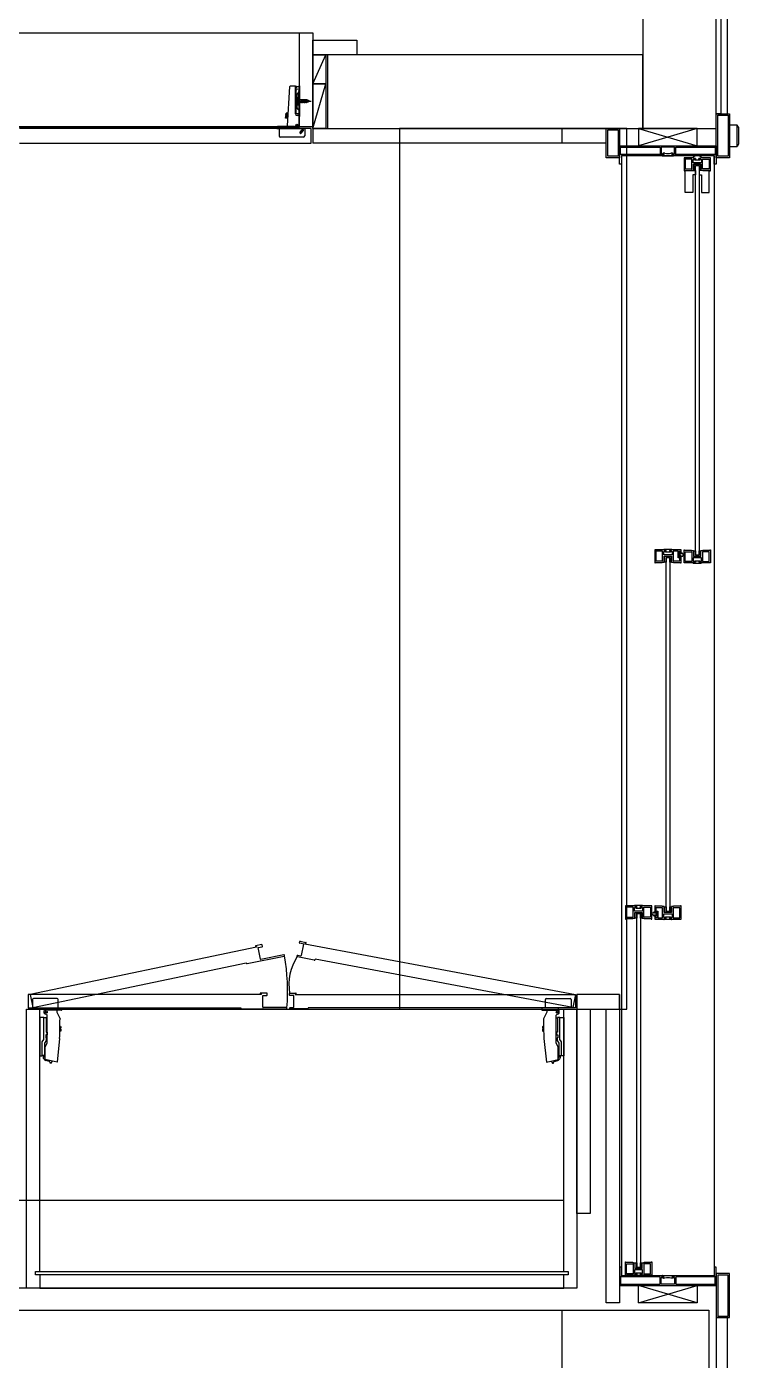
# Model space of a CAD drawing. Header units: millimetres. Extents: x -33000 to 294000, y 0 to 42408.
# Drawn here: x 137048 to 138018, y 15686 to 17503 of the extents above; entities that cross this region are included whole.
import ezdxf

# ---------------------------------------------------------------- set-up
doc = ezdxf.new("R2010")
doc.units = ezdxf.units.MM
doc.header["$LTSCALE"] = 50
doc.layers.add('arch', color=8, linetype='Continuous')

msp = doc.modelspace()

# ---------------------------------------------------------------- linework, layer by layer
at = {"layer": 'arch'}
for p, q in [((137988.3, 17384.6), (137988.3, 18284.6)), ((137994.3, 18284.6), (137994.3, 17384.6)), ((138003.3, 17384.6), (138003.3, 18284.6)), ((137888.3, 18144.6), (137888.3, 17364.6)), ((137988.3, 17364.6), (137988.3, 18144.6)), ((136638.3, 17494.6), (137438.3, 17494.6)), ((136656.3, 17494.6), (137420.3, 17494.6)), ((137420.3, 17366.6), (137420.3, 17494.6)), ((137438.3, 17494.6), (137438.3, 17366.6)), ((137438.3, 17484.6), (137498.3, 17484.6)), ((137438.3, 17464.6), (137438.3, 17484.6)), ((137498.3, 17484.6), (137498.3, 17464.6)), ((137498.3, 17464.6), (137438.3, 17464.6)), ((137438.3, 17425.2), (137438.3, 17464.6)), ((137438.3, 17464.6), (137456.3, 17464.6)), ((137438.3, 17425.2), (137456.3, 17464.6)), ((137456.3, 17464.6), (137456.3, 17425.2)), ((137456.3, 17464.6), (137456.3, 17364.6)), ((137888.3, 17464.6), (137458.3, 17464.6)), ((137458.3, 17464.6), (137458.3, 17364.6)), ((137458.3, 17464.6), (137458.3, 17364.6)), ((137888.3, 17364.6), (137888.3, 17464.6)), ((137403.7, 17368.2), (137407.1, 17421.5)), ((137414.7, 17422), (137407.6, 17422)), ((137414.8, 17384.2), (137414.8, 17422)), ((137419.3, 17421.6), (137416.5, 17421)), ((137420.3, 17422.6), (137420.3, 17381.6)), ((137438.3, 17364.6), (137438.3, 17425.2)), ((137438.3, 17425.2), (137456.3, 17425.2)), ((137438.3, 17364.6), (137456.3, 17425.2)), ((137456.3, 17425.2), (137438.3, 17425.2)), ((137456.3, 17425.2), (137456.3, 17364.6)), ((137415.8, 17384.7), (137415.8, 17416.5)), ((137417.1, 17417.6), (137416.3, 17417.2)), ((137417.1, 17417.6), (137416.7, 17420.3)), ((137416.8, 17392.7), (137416.8, 17410.5)), ((137417.9, 17397.2), (137417.9, 17406)), ((137418.8, 17406.5), (137418.4, 17406.5)), ((137418.8, 17413), (137419.3, 17413)), ((137419.3, 17397.2), (137419.3, 17406)), ((137419.3, 17403.9), (137420.4, 17403.3)), ((137420.9, 17403.6), (137420.4, 17400)), ((137421.3, 17403.3), (137420.4, 17400)), ((137420.7, 17403.3), (137420.4, 17403.3)), ((137420.4, 17400), (137420.7, 17403.3)), ((137420.9, 17403.6), (137420.7, 17403.3)), ((137421.3, 17403.3), (137420.9, 17403.6)), ((137423, 17403.3), (137421.3, 17403.3)), ((137423, 17403.3), (137422, 17400)), ((137423.3, 17403.6), (137422.4, 17399.6)), ((137423.7, 17403.3), (137422.7, 17400)), ((137423.3, 17403.6), (137423, 17403.3)), ((137423.7, 17403.3), (137423.3, 17403.6)), ((137425.3, 17403.3), (137423.7, 17403.3)), ((137425.3, 17403.3), (137424.3, 17400)), ((137425.6, 17403.6), (137424.7, 17399.6)), ((137426, 17403.3), (137425, 17400)), ((137425.6, 17403.6), (137425.3, 17403.3)), ((137426, 17403.3), (137425.6, 17403.6)), ((137427.7, 17403.3), (137426, 17403.3)), ((137427.7, 17403.3), (137426.7, 17400)), ((137427.9, 17403.6), (137427.1, 17399.6)), ((137428.3, 17403.3), (137427.4, 17400)), ((137427.9, 17403.6), (137427.7, 17403.3)), ((137428.3, 17403.3), (137427.9, 17403.6)), ((137430, 17403.3), (137428.3, 17403.3)), ((137430, 17403.3), (137429, 17400)), ((137430.2, 17403.6), (137429.4, 17399.6)), ((137430.6, 17403.3), (137429.7, 17400)), ((137430.2, 17403.6), (137430, 17403.3)), ((137430.6, 17403.3), (137430.2, 17403.6)), ((137430.6, 17403.3), (137432.1, 17402.6)), ((137401.6, 17382.3), (137401.8, 17385.3)), ((137404.8, 17385.1), (137401.8, 17385.3)), ((137402.3, 17378.2), (137402.8, 17385.2)), ((137403.3, 17378.2), (137403.8, 17385.1)), ((137418.8, 17396.7), (137418.4, 17396.7)), ((137418.8, 17390.2), (137419.3, 17390.2)), ((137419.3, 17399.3), (137420.4, 17400)), ((137422, 17400), (137420.4, 17400)), ((137422, 17400), (137422.4, 17399.6)), ((137422.4, 17399.6), (137422.7, 17400)), ((137424.3, 17400), (137422.7, 17400)), ((137424.3, 17400), (137424.7, 17399.6)), ((137424.7, 17399.6), (137425, 17400)), ((137426.7, 17400), (137425, 17400)), ((137426.7, 17400), (137427.1, 17399.6)), ((137427.1, 17399.6), (137427.4, 17400)), ((137429, 17400), (137427.4, 17400)), ((137429, 17400), (137429.4, 17399.6)), ((137429.4, 17399.6), (137429.7, 17400)), ((137429.7, 17400), (137431.5, 17400.6)), ((137432.1, 17402.6), (137431.5, 17400.6)), ((137431.5, 17400.6), (137431.9, 17400.3)), ((137432.3, 17402.9), (137431.9, 17400.3)), ((137431.9, 17400.3), (137432.2, 17400.6)), ((137432.3, 17402.9), (137432.1, 17402.6)), ((137432.7, 17402.6), (137432.2, 17400.6)), ((137432.2, 17400.9), (137434.3, 17401.6)), ((137432.7, 17402.6), (137432.3, 17402.9)), ((137432.7, 17402.3), (137434.3, 17401.6)), ((137413.3, 17367.1), (137390.3, 17367.1)), ((137401.3, 17378.3), (137401.5, 17381.3)), ((137404.3, 17378.1), (137401.3, 17378.3)), ((137402, 17381.2), (137401.5, 17381.3)), ((137402.1, 17382.2), (137401.6, 17382.3)), ((137402, 17381.2), (137402.1, 17382.2)), ((137403.7, 17368.2), (137404.4, 17367.1)), ((137419.3, 17384.2), (137416.3, 17384.2)), ((137419.3, 17382.2), (137416.8, 17382.2)), ((137419.3, 17382.2), (137419.3, 17368.3)), ((137420.3, 17380.6), (137419.3, 17380.6)), ((137420.3, 17383.6), (137420.3, 17380.6)), ((137994.3, 17384.6), (137988.3, 17384.6)), ((137994.3, 17384.6), (138003.3, 17384.6)), ((138016.8, 17369.1), (138006.3, 17369.1)), ((138006.3, 17369.1), (138006.3, 17340.1)), ((138016.8, 17340.1), (138016.8, 17369.1)), ((138018.3, 17366.3), (138016.8, 17369.1)), ((137438.3, 17366.6), (136638.3, 17366.6)), ((136656.3, 17366.6), (137420.3, 17366.6)), ((137436.3, 17364.6), (137038.5, 17364.6)), ((137389.3, 17364.6), (137389.3, 17366.1)), ((137389.3, 17364.6), (137427.3, 17364.6)), ((137392.3, 17364.6), (137392.3, 17354.6)), ((137425.3, 17352.6), (137394.3, 17352.6)), ((137418, 17366.4), (137414.3, 17364.9)), ((137414.3, 17364.6), (137414.3, 17366.1)), ((137420.9, 17359.4), (137424, 17362.5)), ((137422.3, 17358), (137425.4, 17361.1)), ((137427.3, 17364.6), (137427.3, 17354.6)), ((137436.3, 17344.6), (137436.3, 17364.6)), ((137438.3, 17364.6), (137438.3, 17344.6)), ((137456.3, 17364.6), (137438.3, 17364.6)), ((137438.3, 17364.6), (137838.3, 17364.6)), ((137458.3, 17364.6), (137888.3, 17364.6)), ((137866.3, 17364.6), (137556.3, 17364.6)), ((137556.3, 17364.6), (137556.3, 16164.6)), ((137778.3, 17344.6), (137778.3, 17364.6)), ((137838.3, 17344.6), (137838.3, 17364.6)), ((137866.3, 16164.6), (137866.3, 17364.6)), ((137888.3, 17364.6), (137988.3, 17364.6)), ((138018.3, 17366.3), (138018.3, 17342.9)), ((137038.5, 17344.6), (137436.3, 17344.6)), ((137838.3, 17344.6), (137438.3, 17344.6)), ((138006.3, 17340.1), (138016.8, 17340.1)), ((138018.3, 17342.9), (138016.8, 17340.1)), ((137361.7, 16249.3), (137053.3, 16184.6)), ((137368.7, 16252.7), (137360.4, 16251.1)), ((137360.5, 16250.1), (137361.5, 16250.3)), ((137361.5, 16250.3), (137361.7, 16249.3)), ((137363.9, 16248.7), (137369.3, 16249.8)), ((137367, 16233), (137363.9, 16248.7)), ((137369.7, 16250.4), (137369.3, 16252.3)), ((137420.1, 16255.1), (137420.5, 16257)), ((137425.9, 16253.4), (137420.5, 16254.5)), ((137421.1, 16257.4), (137428.9, 16255.8)), ((137422.7, 16237.7), (137425.9, 16253.4)), ((137427.8, 16255), (137427.6, 16254)), ((137427.6, 16254), (137796.3, 16184.6)), ((137428.7, 16254.8), (137427.8, 16255)), ((137056.8, 16167), (137347.6, 16228.1)), ((137347.6, 16228.1), (137347.7, 16227.6)), ((137348.9, 16226.8), (137399.4, 16236.9)), ((137399, 16238.9), (137367.6, 16232.6)), ((137399.8, 16237.5), (137399.6, 16238.5)), ((137416.9, 16236.9), (137417.1, 16237.8)), ((137440.3, 16231.5), (137417.3, 16236.3)), ((137417.7, 16238.2), (137422.1, 16237.3)), ((137441.6, 16232.8), (137441.5, 16232.3)), ((137792.7, 16167), (137441.6, 16232.8)), ((137375.6, 16186.6), (137367.1, 16186.6)), ((137376.1, 16184.1), (137376.1, 16186.1)), ((137406.6, 16184.1), (137406.6, 16186.1)), ((137407.1, 16186.6), (137415.1, 16186.6)), ((137368.1, 16184.6), (137050.3, 16184.6)), ((137050.3, 16184.6), (137050.3, 16166.6)), ((137053.3, 16184.6), (137056.8, 16167)), ((137367.1, 16185.6), (137368.1, 16185.6)), ((137368.1, 16185.6), (137368.1, 16184.6)), ((137370.1, 16167.6), (137370.1, 16183.6)), ((137370.1, 16183.6), (137375.6, 16183.6)), ((137412.6, 16183.6), (137407.1, 16183.6)), ((137412.6, 16167.6), (137412.6, 16183.6)), ((137415.1, 16185.6), (137414.1, 16185.6)), ((137414.1, 16185.6), (137414.1, 16184.6)), ((137414.1, 16184.6), (137796.3, 16184.6)), ((137796.3, 16184.6), (137792.7, 16167)), ((137796.3, 16184.6), (137796.3, 16166.6)), ((137856.3, 16184.6), (137798.3, 16184.6)), ((137798.3, 16184.6), (137798.3, 16164.6)), ((137856.3, 16164.6), (137856.3, 16184.6)), ((137856.3, 16184.6), (137856.3, 15764.6)), ((137048.3, 15784.6), (137048.3, 16164.6)), ((137048.3, 16164.6), (137798.3, 16164.6)), ((137050.3, 16166.6), (137340.1, 16166.6)), ((137066.3, 15807.6), (137066.3, 16164.6)), ((137340.1, 16166.6), (137340.1, 16166.1)), ((137341.1, 16165.1), (137402.6, 16165.1)), ((137402.6, 16167.1), (137370.6, 16167.1)), ((137403.1, 16165.6), (137403.1, 16166.6)), ((137407.1, 16165.6), (137407.1, 16166.6)), ((137407.6, 16167.1), (137412.1, 16167.1)), ((137431.1, 16165.1), (137407.6, 16165.1)), ((137796.3, 16166.6), (137432.1, 16166.6)), ((137432.1, 16166.6), (137432.1, 16166.1)), ((137556.3, 16164.6), (137866.3, 16164.6)), ((137780.3, 15807.6), (137780.3, 16164.6)), ((137798.3, 16164.6), (137856.3, 16164.6)), ((137798.3, 15886.6), (137798.3, 16164.6)), ((137798.3, 16164.6), (137816.3, 16164.6)), ((137798.3, 16164.6), (137798.3, 15784.6)), ((137816.3, 16164.6), (137816.3, 15886.6)), ((137838.3, 15764.6), (137838.3, 16164.6)), ((136316.3, 15904.6), (137780.3, 15904.6)), ((137816.3, 15886.6), (137798.3, 15886.6)), ((137060.3, 15803.1), (137060.3, 15807.6)), ((137060.3, 15807.6), (137786.3, 15807.6)), ((137786.3, 15807.6), (137786.3, 15803.1)), ((137786.3, 15803.1), (137060.3, 15803.1)), ((137066.3, 15803.1), (137066.3, 15784.6)), ((137780.3, 15784.6), (137780.3, 15803.1)), ((137066.3, 15784.6), (137030.3, 15784.6)), ((137066.3, 15784.6), (137030.3, 15784.6)), ((137798.3, 15784.6), (137048.3, 15784.6)), ((137066.3, 15784.6), (137780.3, 15784.6)), ((137798.3, 15784.6), (137780.3, 15784.6)), ((135298.3, 15754.6), (137778.3, 15754.6)), ((137778.3, 15754.6), (137978.3, 15754.6)), ((137778.3, 13204.6), (137778.3, 15754.6)), ((137856.3, 15764.6), (137838.3, 15764.6)), ((137978.3, 15754.6), (137978.3, 13204.6)), ((138003.3, 15744.6), (137988.3, 15744.6)), ((137988.3, 15744.6), (137988.3, 13194.6)), ((138003.3, 13194.6), (138003.3, 15744.6))]:
    msp.add_line(p, q, dxfattribs=at)
at = {"layer": 'arch', "linetype": 'Continuous'}
for p, q in [((137420.3, 17421.2), (137419.3, 17422.2)), ((137420.3, 17420.8), (137419.3, 17421.8)), ((137420.3, 17421.7), (137419.4, 17422.5)), ((137420.3, 17422.1), (137419.8, 17422.6)), ((137420.3, 17422.5), (137420.2, 17422.6)), ((137420.3, 17420.3), (137419.3, 17421.3)), ((137420.3, 17419.9), (137419.3, 17420.9)), ((137420.3, 17419.4), (137419.3, 17420.4)), ((137420.3, 17419), (137419.3, 17420)), ((137420.3, 17418.5), (137419.3, 17419.5)), ((137420.3, 17418.1), (137419.3, 17419.1)), ((137420.3, 17417.6), (137419.3, 17418.6)), ((137420.3, 17417.2), (137419.3, 17418.2)), ((137420.3, 17416.7), (137419.3, 17417.7)), ((137420.3, 17416.3), (137419.3, 17417.3)), ((137420.3, 17415.8), (137419.3, 17416.8)), ((137420.3, 17415.4), (137419.3, 17416.4)), ((137420.3, 17414.9), (137419.3, 17415.9)), ((137420.3, 17414.5), (137419.3, 17415.5)), ((137420.3, 17414), (137419.3, 17415)), ((137420.3, 17413.6), (137419.3, 17414.6)), ((137420.3, 17413.1), (137419.3, 17414.1)), ((137420.3, 17412.7), (137419.3, 17413.7)), ((137420.3, 17412.2), (137419.3, 17413.2)), ((137420.3, 17411.8), (137419.3, 17412.8)), ((137420.3, 17411.3), (137419.3, 17412.3)), ((137420.3, 17410.9), (137419.3, 17411.9)), ((137420.3, 17410.4), (137419.3, 17411.4)), ((137420.3, 17410), (137419.3, 17411)), ((137420.3, 17409.5), (137419.3, 17410.5)), ((137420.3, 17409.1), (137419.3, 17410.1)), ((137420.3, 17408.6), (137419.3, 17409.6)), ((137420.3, 17408.2), (137419.3, 17409.2)), ((137420.3, 17407.7), (137419.3, 17408.7)), ((137420.3, 17407.3), (137419.3, 17408.3)), ((137420.3, 17406.8), (137419.3, 17407.8)), ((137420.3, 17406.4), (137419.3, 17407.4)), ((137420.3, 17405.9), (137419.3, 17406.9)), ((137420.3, 17405.5), (137419.3, 17406.5)), ((137420.3, 17405), (137419.3, 17406)), ((137420.3, 17404.6), (137419.3, 17405.6)), ((137420.3, 17404.1), (137419.3, 17405.1)), ((137420.3, 17403.7), (137419.3, 17404.7)), ((137420.3, 17403.2), (137419.3, 17404.2)), ((137420.3, 17402.8), (137419.3, 17403.8)), ((137420.3, 17402.3), (137419.3, 17403.3)), ((137420.3, 17401.9), (137419.3, 17402.9)), ((137420.1, 17401.6), (137419.3, 17402.4)), ((137419.7, 17401.6), (137419.3, 17402)), ((137420.3, 17400.5), (137419.3, 17401.5)), ((137420.3, 17400.1), (137419.3, 17401.1)), ((137420.3, 17399.6), (137419.3, 17400.6)), ((137420.3, 17399.2), (137419.3, 17400.2)), ((137420.3, 17398.8), (137419.3, 17399.8)), ((137420.3, 17398.3), (137419.3, 17399.3)), ((137420.3, 17397.9), (137419.3, 17398.9)), ((137420.3, 17397.4), (137419.3, 17398.4)), ((137420.3, 17397), (137419.3, 17398)), ((137420.3, 17396.5), (137419.3, 17397.5)), ((137420.3, 17396.1), (137419.3, 17397.1)), ((137420.3, 17395.6), (137419.3, 17396.6)), ((137420.3, 17395.2), (137419.3, 17396.2)), ((137420.3, 17394.7), (137419.3, 17395.7)), ((137420.3, 17394.3), (137419.3, 17395.3)), ((137420.3, 17393.8), (137419.3, 17394.8)), ((137420.3, 17393.4), (137419.3, 17394.4)), ((137420.3, 17392.9), (137419.3, 17393.9)), ((137420.3, 17392.5), (137419.3, 17393.5)), ((137420.3, 17392), (137419.3, 17393)), ((137420.3, 17391.6), (137419.3, 17392.6)), ((137420.3, 17391.1), (137419.3, 17392.1)), ((137420.3, 17390.7), (137419.3, 17391.7)), ((137420.3, 17390.2), (137419.3, 17391.2)), ((137420.3, 17389.8), (137419.3, 17390.8)), ((137420.3, 17389.3), (137419.3, 17390.3)), ((137420.3, 17388.9), (137419.3, 17389.9)), ((137420.3, 17388.4), (137419.3, 17389.4)), ((137420.3, 17388), (137419.3, 17389)), ((137420.3, 17387.5), (137419.3, 17388.5)), ((137420.3, 17387.1), (137419.3, 17388.1)), ((137420.3, 17386.6), (137419.3, 17387.6)), ((137420.3, 17386.2), (137419.3, 17387.2)), ((137420.3, 17385.7), (137419.3, 17386.7)), ((137420.3, 17385.3), (137419.3, 17386.3)), ((137420.3, 17384.8), (137419.3, 17385.8)), ((137420.3, 17384.4), (137419.3, 17385.4)), ((137420.3, 17401), (137419.7, 17401.6)), ((137420.3, 17401.4), (137420.1, 17401.6)), ((137420.3, 17383.9), (137419.3, 17384.9)), ((137420.3, 17383.5), (137419.3, 17384.5)), ((137420.3, 17383), (137419.3, 17384)), ((137420.3, 17382.6), (137419.3, 17383.6)), ((137420.3, 17382.1), (137419.3, 17383.1)), ((137420.3, 17381.7), (137419.3, 17382.7)), ((137420.3, 17381.2), (137419.3, 17382.2)), ((137420.3, 17380.8), (137419.3, 17381.8)), ((137420, 17380.6), (137419.3, 17381.3)), ((137419.6, 17380.6), (137419.3, 17380.9)), ((137988.3, 17324.6), (137988.3, 17384.6)), ((137988.3, 17384.6), (138006.3, 17384.6)), ((137990.3, 17326.6), (137990.3, 17382.6)), ((137990.3, 17382.6), (138004.3, 17382.6)), ((138004.3, 17382.6), (138004.3, 17326.6)), ((138006.3, 17384.6), (138006.3, 17324.6)), ((137838.3, 17324.6), (137838.3, 17364.6)), ((137838.3, 17364.6), (137856.3, 17364.6)), ((137840.3, 17326.6), (137840.3, 17362.6)), ((137840.3, 17362.6), (137854.3, 17362.6)), ((137854.3, 17362.6), (137854.3, 17326.6)), ((137856.3, 17364.6), (137856.3, 17324.6)), ((137882.3, 17364.6), (137882.3, 17340.6)), ((137962.3, 17364.6), (137882.3, 17364.6)), ((137962.3, 17364.6), (137882.3, 17340.6)), ((137882.3, 17364.6), (137962.3, 17340.6)), ((137962.3, 17340.6), (137962.3, 17364.6)), ((137856.3, 17315.6), (137856.3, 17340.6)), ((137856.3, 17340.6), (137988.3, 17340.6)), ((137857.9, 17329.2), (137857.9, 17339)), ((137857.9, 17339), (137911.7, 17339)), ((137882.3, 17340.6), (137962.3, 17340.6)), ((137911.7, 17339), (137911.7, 17329.2)), ((137931.3, 17339), (137913.3, 17339)), ((137913.3, 17339), (137913.3, 17329.8)), ((137915.9, 17330.8), (137915.4, 17330.2)), ((137918.1, 17330.9), (137916.1, 17330.9)), ((137928.5, 17330.9), (137926.5, 17330.9)), ((137929.2, 17330.2), (137928.7, 17330.8)), ((137931.3, 17329.8), (137931.3, 17339)), ((137932.9, 17329.2), (137932.9, 17339)), ((137932.9, 17339), (137986.7, 17339)), ((137986.7, 17339), (137986.7, 17329.2)), ((137988.3, 17340.6), (137988.3, 17315.6)), ((137856.3, 17324.6), (137838.3, 17324.6)), ((137854.3, 17326.6), (137840.3, 17326.6)), ((137859.1, 17315.6), (137856.3, 17315.6)), ((137911.7, 17329.2), (137857.9, 17329.2)), ((137913, 17327.6), (137859.1, 17327.6)), ((137859.1, 17327.6), (137859.1, 17315.6)), ((137859.3, 15801.6), (137859.3, 17327.6)), ((137859.3, 17327.6), (137985.3, 17327.6)), ((137913.3, 17329.8), (137916.3, 17329.8)), ((137916.3, 17328.6), (137914, 17328.6)), ((137914.1, 17327.8), (137914.5, 17327.4)), ((137916.3, 17328.5), (137914.4, 17328.5)), ((137914.8, 17327.3), (137929.8, 17327.3)), ((137915.5, 17329.9), (137916.3, 17329.9)), ((137916.3, 17329.8), (137916.3, 17328.6)), ((137916.6, 17329.6), (137916.6, 17328.8)), ((137928, 17328.8), (137928, 17329.6)), ((137928.3, 17329.9), (137929.1, 17329.9)), ((137928.3, 17328.6), (137928.3, 17329.8)), ((137928.3, 17329.8), (137931.3, 17329.8)), ((137930.6, 17328.6), (137928.3, 17328.6)), ((137930.2, 17328.5), (137928.3, 17328.5)), ((137930.1, 17327.4), (137930.5, 17327.8)), ((137985.5, 17327.6), (137931.6, 17327.6)), ((137986.7, 17329.2), (137932.9, 17329.2)), ((137956.8, 17324.6), (137944.3, 17324.6)), ((137944.3, 17324.6), (137944.3, 17306.6)), ((137955.1, 17322.8), (137945.9, 17322.8)), ((137945.9, 17322.8), (137945.9, 17309.3)), ((137955.1, 17309.3), (137955.1, 17322.8)), ((137956.7, 17317.5), (137956.7, 17322.4)), ((137956.7, 17322.4), (137959.8, 17322.4)), ((137967.9, 17317.5), (137956.7, 17317.5)), ((137958.8, 17326.9), (137956.8, 17325.2)), ((137957.3, 17307.7), (137957.3, 17315.7)), ((137957.3, 17315.7), (137967.3, 17315.7)), ((137957.5, 17324.2), (137957.5, 17324)), ((137957.8, 17323.7), (137959.7, 17323.7)), ((137959.8, 17323.6), (137957.8, 17323.6)), ((137966.8, 17315.7), (137957.8, 17315.7)), ((137957.8, 17315.7), (137957.8, 17307.9)), ((137959.7, 17322.3), (137958.8, 17322.3)), ((137958.8, 17322.3), (137958.8, 17321.5)), ((137958.8, 17321.5), (137965.8, 17321.5)), ((137959.8, 17322.4), (137959.8, 17323.6)), ((137959.8, 17307.9), (137959.8, 17314.2)), ((137959.8, 16783), (137959.8, 17314.2)), ((137959.8, 17314.2), (137964.8, 17314.2)), ((137960, 17323.4), (137960, 17322.6)), ((137963.8, 17327.6), (137960.8, 17327.6)), ((137964.6, 17322.6), (137964.6, 17323.4)), ((137966.8, 17323.6), (137964.8, 17323.6)), ((137964.8, 17323.6), (137964.8, 17322.4)), ((137964.8, 17322.4), (137967.9, 17322.4)), ((137964.8, 17314.2), (137964.8, 17307.9)), ((137964.8, 17314.2), (137964.8, 16783)), ((137964.9, 17323.7), (137966.8, 17323.7)), ((137965.8, 17322.3), (137964.9, 17322.3)), ((137967.8, 17325.2), (137965.8, 17326.9)), ((137965.8, 17321.5), (137965.8, 17322.3)), ((137966.8, 17307.9), (137966.8, 17315.7)), ((137967.1, 17324), (137967.1, 17324.2)), ((137967.3, 17315.7), (137967.3, 17307.7)), ((137980.3, 17324.6), (137967.8, 17324.6)), ((137967.9, 17322.4), (137967.9, 17317.5)), ((137969.5, 17322.8), (137978.7, 17322.8)), ((137969.5, 17309.3), (137969.5, 17322.8)), ((137978.7, 17322.8), (137978.7, 17309.3)), ((137980.3, 17306.6), (137980.3, 17324.6)), ((137985.3, 17327.6), (137985.3, 15801.6)), ((137985.5, 17315.6), (137985.5, 17327.6)), ((137988.3, 17315.6), (137985.5, 17315.6)), ((138006.3, 17324.6), (137988.3, 17324.6)), ((138004.3, 17326.6), (137990.3, 17326.6)), ((137944.3, 17306.6), (137945.1, 17306.6)), ((137945.1, 17306.6), (137945.1, 17307.2)), ((137945.1, 17307.2), (137954.6, 17307.2)), ((137945.9, 17309.3), (137955.1, 17309.3)), ((137946, 17307.2), (137959.8, 17307.2)), ((137946, 17277.2), (137946, 17307.2)), ((137954.6, 17307.2), (137954.6, 17307.7)), ((137954.6, 17307.7), (137957.3, 17307.7)), ((137959.8, 17301.2), (137956.3, 17301.2)), ((137956.3, 17301.2), (137956.3, 17277.2)), ((137957.8, 17307.9), (137959.8, 17307.9)), ((137959.8, 17307.2), (137959.8, 17301.2)), ((137964.8, 17307.9), (137966.8, 17307.9)), ((137978.6, 17307.2), (137964.8, 17307.2)), ((137964.8, 17307.2), (137964.8, 17301.2)), ((137964.8, 17301.2), (137968.3, 17301.2)), ((137967.3, 17307.7), (137970, 17307.7)), ((137968.3, 17301.2), (137968.3, 17277.2)), ((137978.7, 17309.3), (137969.5, 17309.3)), ((137970, 17307.7), (137970, 17307.2)), ((137970, 17307.2), (137979.5, 17307.2)), ((137978.6, 17277.2), (137978.6, 17307.2)), ((137979.5, 17307.2), (137979.5, 17306.6)), ((137979.5, 17306.6), (137980.3, 17306.6)), ((137956.3, 17277.2), (137946, 17277.2)), ((137968.3, 17277.2), (137978.6, 17277.2)), ((137916.8, 16790.6), (137904.3, 16790.6)), ((137904.3, 16790.6), (137904.3, 16772.6)), ((137915.1, 16788.8), (137905.9, 16788.8)), ((137905.9, 16788.8), (137905.9, 16775.3)), ((137915.1, 16775.3), (137915.1, 16788.8)), ((137916.7, 16783.5), (137916.7, 16788.4)), ((137916.7, 16788.4), (137919.8, 16788.4)), ((137917.3, 16791.2), (137927.3, 16791.2)), ((137919.7, 16789.7), (137917.8, 16789.7)), ((137919.8, 16789.6), (137917.8, 16789.6)), ((137918.8, 16787.5), (137918.8, 16788.3)), ((137918.8, 16788.3), (137919.7, 16788.3)), ((137925.8, 16787.5), (137918.8, 16787.5)), ((137919.8, 16788.4), (137919.8, 16789.6)), ((137920, 16788.6), (137920, 16789.4)), ((137924.6, 16789.4), (137924.6, 16788.6)), ((137926.8, 16789.6), (137924.8, 16789.6)), ((137924.8, 16789.6), (137924.8, 16788.4)), ((137924.8, 16788.4), (137927.9, 16788.4)), ((137926.8, 16789.7), (137924.9, 16789.7)), ((137924.9, 16788.3), (137925.8, 16788.3)), ((137925.8, 16788.3), (137925.8, 16787.5)), ((137940.3, 16790.6), (137927.8, 16790.6)), ((137927.9, 16788.4), (137927.9, 16783.5)), ((137936.1, 16788.8), (137929.5, 16788.8)), ((137929.5, 16788.8), (137929.5, 16775.3)), ((137936.1, 16779.7), (137936.1, 16788.8)), ((137937.1, 16780.7), (137937.1, 16788.8)), ((137937.1, 16788.8), (137939.1, 16788.8)), ((137938, 16785.9), (137938, 16781.5)), ((137938.7, 16786.2), (137938.3, 16786.2)), ((137939, 16785), (137939, 16785.9)), ((137939.1, 16788.8), (137939.1, 16785.2)), ((137940.3, 16785.2), (137940.3, 16790.6)), ((137940.8, 16786.2), (137940.4, 16786.2)), ((137940.4, 16786.2), (137940.4, 16785)), ((137944.3, 16772.6), (137944.3, 16790.6)), ((137944.3, 16790.6), (137945.1, 16790.6)), ((137945.1, 16790.6), (137945.1, 16790)), ((137945.1, 16790), (137954.6, 16790)), ((137945.9, 16774.4), (137945.9, 16787.9)), ((137945.9, 16787.9), (137955.1, 16787.9)), ((137954.6, 16790), (137954.6, 16789.5)), ((137954.6, 16789.5), (137957.3, 16789.5)), ((137955.1, 16787.9), (137955.1, 16774.4)), ((137957.3, 16789.5), (137957.3, 16781.5)), ((137957.8, 16781.5), (137957.8, 16789.3)), ((137957.8, 16789.3), (137959.8, 16789.3)), ((137959.8, 16789.3), (137959.8, 16783)), ((137964.8, 16789.3), (137966.8, 16789.3)), ((137964.8, 16783), (137964.8, 16789.3)), ((137966.8, 16789.3), (137966.8, 16781.5)), ((137967.3, 16781.5), (137967.3, 16789.5)), ((137967.3, 16789.5), (137970, 16789.5)), ((137978.7, 16787.9), (137969.5, 16787.9)), ((137969.5, 16787.9), (137969.5, 16774.4)), ((137970, 16789.5), (137970, 16790)), ((137970, 16790), (137979.5, 16790)), ((137978.7, 16774.4), (137978.7, 16787.9)), ((137979.5, 16790), (137979.5, 16790.6)), ((137979.5, 16790.6), (137980.3, 16790.6)), ((137980.3, 16790.6), (137980.3, 16772.6)), ((137904.3, 16772.6), (137905.1, 16772.6)), ((137905.1, 16772.6), (137905.1, 16773.2)), ((137905.1, 16773.2), (137914.6, 16773.2)), ((137905.9, 16775.3), (137915.1, 16775.3)), ((137914.6, 16773.2), (137914.6, 16773.7)), ((137914.6, 16773.7), (137917.3, 16773.7)), ((137927.9, 16783.5), (137916.7, 16783.5)), ((137917.3, 16773.7), (137917.3, 16781.7)), ((137917.3, 16781.7), (137927.3, 16781.7)), ((137917.8, 16773.9), (137917.8, 16781.7)), ((137917.8, 16781.7), (137926.8, 16781.7)), ((137919.8, 16773.9), (137917.8, 16773.9)), ((137919.8, 16780.2), (137919.8, 16773.9)), ((137919.8, 16298), (137919.8, 16780.2)), ((137919.8, 16780.2), (137924.8, 16780.2)), ((137924.8, 16773.9), (137924.8, 16780.2)), ((137924.8, 16780.2), (137924.8, 16298)), ((137926.8, 16773.9), (137924.8, 16773.9)), ((137926.8, 16781.7), (137926.8, 16773.9)), ((137927.3, 16781.7), (137927.3, 16773.7)), ((137927.3, 16773.7), (137930, 16773.7)), ((137929.5, 16775.3), (137938.7, 16775.3)), ((137930, 16773.7), (137930, 16773.2)), ((137930, 16773.2), (137939.5, 16773.2)), ((137938.7, 16779.7), (137936.1, 16779.7)), ((137939.1, 16780.7), (137937.1, 16780.7)), ((137938.3, 16781.2), (137938.7, 16781.2)), ((137938.7, 16775.3), (137938.7, 16779.7)), ((137940.4, 16785), (137939, 16785)), ((137939, 16781.5), (137939, 16782.4)), ((137939, 16782.4), (137940.4, 16782.4)), ((137939.1, 16785.2), (137940.3, 16785.2)), ((137940.3, 16782.2), (137939.1, 16782.2)), ((137939.1, 16782.2), (137939.1, 16780.7)), ((137939.5, 16773.2), (137939.5, 16772.6)), ((137939.5, 16772.6), (137940.3, 16772.6)), ((137940.3, 16772.6), (137940.3, 16782.2)), ((137940.4, 16782.4), (137940.4, 16781.2)), ((137940.4, 16781.2), (137940.8, 16781.2)), ((137956.8, 16772.6), (137944.3, 16772.6)), ((137955.1, 16774.4), (137945.9, 16774.4)), ((137956.7, 16779.7), (137956.7, 16774.8)), ((137967.9, 16779.7), (137956.7, 16779.7)), ((137956.7, 16774.8), (137959.8, 16774.8)), ((137957.3, 16781.5), (137967.3, 16781.5)), ((137967.3, 16772), (137957.3, 16772)), ((137966.8, 16781.5), (137957.8, 16781.5)), ((137959.8, 16773.6), (137957.8, 16773.6)), ((137957.8, 16773.5), (137959.7, 16773.5)), ((137958.8, 16775.7), (137965.8, 16775.7)), ((137958.8, 16774.9), (137958.8, 16775.7)), ((137959.7, 16774.9), (137958.8, 16774.9)), ((137964.8, 16783), (137959.8, 16783)), ((137959.8, 16774.8), (137959.8, 16773.6)), ((137960, 16773.8), (137960, 16774.6)), ((137964.6, 16774.6), (137964.6, 16773.8)), ((137964.8, 16773.6), (137964.8, 16774.8)), ((137964.8, 16774.8), (137967.9, 16774.8)), ((137966.8, 16773.6), (137964.8, 16773.6)), ((137965.8, 16774.9), (137964.9, 16774.9)), ((137964.9, 16773.5), (137966.8, 16773.5)), ((137965.8, 16775.7), (137965.8, 16774.9)), ((137980.3, 16772.6), (137967.8, 16772.6)), ((137967.9, 16774.8), (137967.9, 16779.7)), ((137969.5, 16774.4), (137978.7, 16774.4)), ((137876.8, 16305.6), (137864.3, 16305.6)), ((137864.3, 16305.6), (137864.3, 16287.6)), ((137875.1, 16303.8), (137865.9, 16303.8)), ((137865.9, 16303.8), (137865.9, 16290.3)), ((137875.1, 16290.3), (137875.1, 16303.8)), ((137876.7, 16298.5), (137876.7, 16303.4)), ((137876.7, 16303.4), (137879.8, 16303.4)), ((137887.9, 16298.5), (137876.7, 16298.5)), ((137887.3, 16306.2), (137877.3, 16306.2)), ((137877.3, 16288.7), (137877.3, 16296.7)), ((137877.3, 16296.7), (137887.3, 16296.7)), ((137877.8, 16304.7), (137879.7, 16304.7)), ((137879.8, 16304.6), (137877.8, 16304.6)), ((137877.8, 16288.9), (137877.8, 16296.7)), ((137877.8, 16296.7), (137886.8, 16296.7)), ((137879.7, 16303.3), (137878.8, 16303.3)), ((137878.8, 16303.3), (137878.8, 16302.5)), ((137878.8, 16302.5), (137885.8, 16302.5)), ((137879.8, 16303.4), (137879.8, 16304.6)), ((137879.8, 16295.2), (137879.8, 16288.9)), ((137879.8, 15813), (137879.8, 16295.2)), ((137879.8, 16295.2), (137884.8, 16295.2)), ((137880, 16304.4), (137880, 16303.6)), ((137884.6, 16303.6), (137884.6, 16304.4)), ((137886.8, 16304.6), (137884.8, 16304.6)), ((137884.8, 16304.6), (137884.8, 16303.4)), ((137884.8, 16303.4), (137887.9, 16303.4)), ((137884.8, 16288.9), (137884.8, 16295.2)), ((137884.8, 16295.2), (137884.8, 15813)), ((137884.9, 16304.7), (137886.8, 16304.7)), ((137885.8, 16303.3), (137884.9, 16303.3)), ((137885.8, 16302.5), (137885.8, 16303.3)), ((137886.8, 16296.7), (137886.8, 16288.9)), ((137887.3, 16296.7), (137887.3, 16288.7)), ((137900.3, 16305.6), (137887.8, 16305.6)), ((137887.9, 16303.4), (137887.9, 16298.5)), ((137889.5, 16303.8), (137898.7, 16303.8)), ((137889.5, 16290.3), (137889.5, 16303.8)), ((137898.7, 16303.8), (137898.7, 16290.3)), ((137900.3, 16287.6), (137900.3, 16305.6)), ((137904.2, 16297), (137903.8, 16297)), ((137904.2, 16295.8), (137904.2, 16297)), ((137905.6, 16295.8), (137904.2, 16295.8)), ((137905.1, 16305.6), (137904.3, 16305.6)), ((137904.3, 16305.6), (137904.3, 16296)), ((137904.3, 16296), (137905.5, 16296)), ((137905.1, 16305), (137905.1, 16305.6)), ((137914.6, 16305), (137905.1, 16305)), ((137905.5, 16296), (137905.5, 16297.5)), ((137905.5, 16297.5), (137907.5, 16297.5)), ((137905.6, 16296.7), (137905.6, 16295.8)), ((137915.1, 16302.9), (137905.9, 16302.9)), ((137905.9, 16302.9), (137905.9, 16298.5)), ((137905.9, 16298.5), (137908.5, 16298.5)), ((137906.3, 16297), (137905.9, 16297)), ((137906.6, 16292.3), (137906.6, 16296.7)), ((137907.5, 16297.5), (137907.5, 16289.4)), ((137908.5, 16298.5), (137908.5, 16289.4)), ((137914.6, 16304.5), (137914.6, 16305)), ((137917.3, 16304.5), (137914.6, 16304.5)), ((137915.1, 16289.4), (137915.1, 16302.9)), ((137917.3, 16296.5), (137917.3, 16304.5)), ((137927.3, 16296.5), (137917.3, 16296.5)), ((137917.8, 16296.5), (137917.8, 16304.3)), ((137917.8, 16304.3), (137919.8, 16304.3)), ((137926.8, 16296.5), (137917.8, 16296.5)), ((137919.8, 16304.3), (137919.8, 16298)), ((137924.8, 16298), (137919.8, 16298)), ((137924.8, 16304.3), (137926.8, 16304.3)), ((137924.8, 16298), (137924.8, 16304.3)), ((137926.8, 16304.3), (137926.8, 16296.5)), ((137930, 16304.5), (137927.3, 16304.5)), ((137927.3, 16304.5), (137927.3, 16296.5)), ((137938.7, 16302.9), (137929.5, 16302.9)), ((137929.5, 16302.9), (137929.5, 16289.4)), ((137939.5, 16305), (137930, 16305)), ((137930, 16305), (137930, 16304.5)), ((137938.7, 16289.4), (137938.7, 16302.9)), ((137940.3, 16305.6), (137939.5, 16305.6)), ((137939.5, 16305.6), (137939.5, 16305)), ((137940.3, 16287.6), (137940.3, 16305.6)), ((137864.3, 16287.6), (137865.1, 16287.6)), ((137865.1, 16287.6), (137865.1, 16288.2)), ((137865.1, 16288.2), (137874.6, 16288.2)), ((137865.9, 16290.3), (137875.1, 16290.3)), ((137874.6, 16288.2), (137874.6, 16288.7)), ((137874.6, 16288.7), (137877.3, 16288.7)), ((137879.8, 16288.9), (137877.8, 16288.9)), ((137886.8, 16288.9), (137884.8, 16288.9)), ((137887.3, 16288.7), (137890, 16288.7)), ((137898.7, 16290.3), (137889.5, 16290.3)), ((137890, 16288.7), (137890, 16288.2)), ((137890, 16288.2), (137899.5, 16288.2)), ((137899.5, 16288.2), (137899.5, 16287.6)), ((137899.5, 16287.6), (137900.3, 16287.6)), ((137903.8, 16292), (137904.2, 16292)), ((137904.2, 16292), (137904.2, 16293.2)), ((137904.2, 16293.2), (137905.6, 16293.2)), ((137905.5, 16293), (137904.3, 16293)), ((137904.3, 16293), (137904.3, 16287.6)), ((137904.3, 16287.6), (137916.8, 16287.6)), ((137905.5, 16289.4), (137905.5, 16293)), ((137907.5, 16289.4), (137905.5, 16289.4)), ((137905.6, 16293.2), (137905.6, 16292.3)), ((137905.9, 16292), (137906.3, 16292)), ((137908.5, 16289.4), (137915.1, 16289.4)), ((137916.7, 16289.8), (137916.7, 16294.7)), ((137916.7, 16294.7), (137927.9, 16294.7)), ((137919.8, 16289.8), (137916.7, 16289.8)), ((137927.3, 16287), (137917.3, 16287)), ((137917.8, 16288.6), (137919.8, 16288.6)), ((137917.8, 16288.5), (137919.7, 16288.5)), ((137918.8, 16290.7), (137925.8, 16290.7)), ((137918.8, 16289.9), (137918.8, 16290.7)), ((137919.7, 16289.9), (137918.8, 16289.9)), ((137919.8, 16288.6), (137919.8, 16289.8)), ((137920, 16288.8), (137920, 16289.6)), ((137924.6, 16289.6), (137924.6, 16288.8)), ((137927.9, 16289.8), (137924.8, 16289.8)), ((137924.8, 16289.8), (137924.8, 16288.6)), ((137924.8, 16288.6), (137926.8, 16288.6)), ((137925.8, 16289.9), (137924.9, 16289.9)), ((137924.9, 16288.5), (137926.8, 16288.5)), ((137925.8, 16290.7), (137925.8, 16289.9)), ((137927.8, 16287.6), (137940.3, 16287.6)), ((137927.9, 16294.7), (137927.9, 16289.8)), ((137929.5, 16289.4), (137938.7, 16289.4)), ((137859.1, 15813.6), (137856.3, 15813.6)), ((137856.3, 15813.6), (137856.3, 15788.6)), ((137859.1, 15801.6), (137859.1, 15813.6)), ((137864.3, 15802.6), (137864.3, 15820.6)), ((137864.3, 15820.6), (137865.1, 15820.6)), ((137865.1, 15820.6), (137865.1, 15820)), ((137865.1, 15820), (137874.6, 15820)), ((137865.9, 15804.4), (137865.9, 15817.9)), ((137865.9, 15817.9), (137875.1, 15817.9)), ((137874.6, 15820), (137874.6, 15819.5)), ((137874.6, 15819.5), (137877.3, 15819.5)), ((137875.1, 15817.9), (137875.1, 15804.4)), ((137876.7, 15809.7), (137876.7, 15804.8)), ((137887.9, 15809.7), (137876.7, 15809.7)), ((137876.7, 15804.8), (137879.8, 15804.8)), ((137877.3, 15819.5), (137877.3, 15811.5)), ((137877.3, 15811.5), (137887.3, 15811.5)), ((137877.8, 15811.5), (137877.8, 15819.3)), ((137877.8, 15819.3), (137879.8, 15819.3)), ((137886.8, 15811.5), (137877.8, 15811.5)), ((137878.8, 15805.7), (137885.8, 15805.7)), ((137878.8, 15804.9), (137878.8, 15805.7)), ((137879.7, 15804.9), (137878.8, 15804.9)), ((137879.8, 15819.3), (137879.8, 15813)), ((137884.8, 15813), (137879.8, 15813)), ((137879.8, 15804.8), (137879.8, 15803.6)), ((137880, 15803.8), (137880, 15804.6)), ((137884.6, 15804.6), (137884.6, 15803.8)), ((137884.8, 15819.3), (137886.8, 15819.3)), ((137884.8, 15813), (137884.8, 15819.3)), ((137884.8, 15803.6), (137884.8, 15804.8)), ((137884.8, 15804.8), (137887.9, 15804.8)), ((137885.8, 15804.9), (137884.9, 15804.9)), ((137885.8, 15805.7), (137885.8, 15804.9)), ((137886.8, 15819.3), (137886.8, 15811.5)), ((137887.3, 15811.5), (137887.3, 15819.5)), ((137887.3, 15819.5), (137890, 15819.5)), ((137887.9, 15804.8), (137887.9, 15809.7)), ((137898.7, 15817.9), (137889.5, 15817.9)), ((137889.5, 15817.9), (137889.5, 15804.4)), ((137890, 15819.5), (137890, 15820)), ((137890, 15820), (137899.5, 15820)), ((137898.7, 15804.4), (137898.7, 15817.9)), ((137899.5, 15820), (137899.5, 15820.6)), ((137899.5, 15820.6), (137900.3, 15820.6)), ((137900.3, 15820.6), (137900.3, 15802.6)), ((137988.3, 15813.6), (137985.5, 15813.6)), ((137985.5, 15813.6), (137985.5, 15801.6)), ((137988.3, 15788.6), (137988.3, 15813.6)), ((138006.3, 15804.6), (137988.3, 15804.6)), ((137988.3, 15804.6), (137988.3, 15744.6)), ((138006.3, 15744.6), (138006.3, 15804.6)), ((137856.3, 15788.6), (137988.3, 15788.6)), ((137911.7, 15800), (137857.9, 15800)), ((137857.9, 15800), (137857.9, 15790.2)), ((137857.9, 15790.2), (137911.7, 15790.2)), ((137913, 15801.6), (137859.1, 15801.6)), ((137985.3, 15801.6), (137859.3, 15801.6)), ((137876.8, 15802.6), (137864.3, 15802.6)), ((137875.1, 15804.4), (137865.9, 15804.4)), ((137887.3, 15802), (137877.3, 15802)), ((137879.8, 15803.6), (137877.8, 15803.6)), ((137877.8, 15803.5), (137879.7, 15803.5)), ((137882.3, 15764.6), (137882.3, 15788.6)), ((137882.3, 15788.6), (137962.3, 15788.6)), ((137962.3, 15764.6), (137882.3, 15788.6)), ((137882.3, 15764.6), (137962.3, 15788.6)), ((137886.8, 15803.6), (137884.8, 15803.6)), ((137884.9, 15803.5), (137886.8, 15803.5)), ((137900.3, 15802.6), (137887.8, 15802.6)), ((137889.5, 15804.4), (137898.7, 15804.4)), ((137911.7, 15790.2), (137911.7, 15800)), ((137913.3, 15790.2), (137913.3, 15799.4)), ((137913.3, 15799.4), (137916.3, 15799.4)), ((137931.3, 15790.2), (137913.3, 15790.2)), ((137916.3, 15800.6), (137914, 15800.6)), ((137914.1, 15801.4), (137914.5, 15801.8)), ((137916.3, 15800.7), (137914.4, 15800.7)), ((137914.8, 15801.9), (137929.8, 15801.9)), ((137915.9, 15798.4), (137915.4, 15799)), ((137915.5, 15799.3), (137916.3, 15799.3)), ((137918.1, 15798.3), (137916.1, 15798.3)), ((137916.3, 15799.4), (137916.3, 15800.6)), ((137916.6, 15799.6), (137916.6, 15800.4)), ((137928.5, 15798.3), (137926.5, 15798.3)), ((137928, 15800.4), (137928, 15799.6)), ((137930.2, 15800.7), (137928.3, 15800.7)), ((137930.6, 15800.6), (137928.3, 15800.6)), ((137928.3, 15800.6), (137928.3, 15799.4)), ((137928.3, 15799.4), (137931.3, 15799.4)), ((137928.3, 15799.3), (137929.1, 15799.3)), ((137929.2, 15799), (137928.7, 15798.4)), ((137930.1, 15801.8), (137930.5, 15801.4)), ((137931.3, 15799.4), (137931.3, 15790.2)), ((137985.5, 15801.6), (137931.6, 15801.6)), ((137932.9, 15800), (137932.9, 15790.2)), ((137986.7, 15800), (137932.9, 15800)), ((137932.9, 15790.2), (137986.7, 15790.2)), ((137962.3, 15788.6), (137962.3, 15764.6)), ((137986.7, 15790.2), (137986.7, 15800)), ((138004.3, 15802.6), (137990.3, 15802.6)), ((137990.3, 15802.6), (137990.3, 15746.6)), ((138004.3, 15746.6), (138004.3, 15802.6)), ((137962.3, 15764.6), (137882.3, 15764.6)), ((137988.3, 15744.6), (138006.3, 15744.6)), ((137990.3, 15746.6), (138004.3, 15746.6))]:
    msp.add_line(p, q, dxfattribs=at)
at = {"layer": 'arch', "lineweight": 0}
for p, q in [((137419.3, 17380.6), (137419.3, 17422.1)), ((137419.8, 17422.6), (137420.3, 17422.6))]:
    msp.add_line(p, q, dxfattribs=at)
at = {"layer": 'arch', "ltscale": 0.2}
msp.add_line((137416.2, 17401.6), (137436.3, 17401.6), dxfattribs=at)
at = {"layer": 'arch', "linetype": 'Continuous', "ltscale": 50}
for p, q in [((137056.3, 16178.2), (137056.3, 16166.6)), ((137090.1, 16179.4), (137057.5, 16179.4)), ((137091.3, 16166.6), (137091.3, 16178.2)), ((137755.3, 16166.6), (137755.3, 16178.2)), ((137756.5, 16179.4), (137789.1, 16179.4)), ((137790.3, 16178.2), (137790.3, 16166.6)), ((137056.3, 16166.6), (137091.3, 16166.6)), ((137071.6, 16153.6), (137066.3, 16153.6)), ((137066.3, 16153.6), (137066.3, 16101.2)), ((137071.6, 16123.7), (137071.6, 16153.6)), ((137071.6, 16153.6), (137074.7, 16153.6)), ((137072.4, 16159.5), (137072.4, 16162.9)), ((137073.5, 16166.6), (137096.3, 16166.6)), ((137073.5, 16163.9), (137073.5, 16166.6)), ((137095.7, 16163.3), (137074.1, 16163.3)), ((137074.7, 16153.6), (137074.7, 16142.4)), ((137074.7, 16152.6), (137076.4, 16152.6)), ((137076.4, 16118.6), (137076.4, 16156.5)), ((137089.5, 16163.3), (137089.5, 16160.9)), ((137089.5, 16160.9), (137093.8, 16151.7)), ((137096.3, 16166.6), (137096.3, 16163.9)), ((137773.1, 16166.6), (137750.3, 16166.6)), ((137750.3, 16166.6), (137750.3, 16163.9)), ((137750.9, 16163.3), (137772.5, 16163.3)), ((137757.1, 16160.9), (137752.8, 16151.7)), ((137790.3, 16166.6), (137755.3, 16166.6)), ((137757.1, 16163.3), (137757.1, 16160.9)), ((137770.1, 16118.6), (137770.1, 16156.5)), ((137771.8, 16152.6), (137770.1, 16152.6)), ((137775, 16153.6), (137771.8, 16153.6)), ((137771.8, 16153.6), (137771.8, 16142.4)), ((137773.1, 16163.9), (137773.1, 16166.6)), ((137774.1, 16159.5), (137774.1, 16162.9)), ((137775, 16123.7), (137775, 16153.6)), ((137775, 16153.6), (137780.3, 16153.6)), ((137780.3, 16153.6), (137780.3, 16101.2)), ((137074.7, 16142.4), (137075, 16142.2)), ((137075, 16142.2), (137075, 16133.4)), ((137075, 16133.4), (137076.2, 16133.4)), ((137076.2, 16133.4), (137076.2, 16129.9)), ((137094.3, 16134.6), (137093.5, 16134.6)), ((137093.6, 16141.6), (137094.3, 16141.6)), ((137095.1, 16138.8), (137093.6, 16138.8)), ((137093.6, 16137.5), (137095.1, 16137.5)), ((137094.1, 16138.8), (137094.1, 16141.6)), ((137094.1, 16134.6), (137094.1, 16137.5)), ((137094.3, 16141.6), (137095.1, 16140.8)), ((137095.1, 16135.4), (137094.3, 16134.6)), ((137095.1, 16140.8), (137095.1, 16138.8)), ((137095.1, 16137.5), (137095.1, 16135.4)), ((137752.3, 16141.6), (137751.5, 16140.8)), ((137751.5, 16140.8), (137751.5, 16138.8)), ((137751.5, 16138.8), (137753, 16138.8)), ((137753, 16137.5), (137751.5, 16137.5)), ((137751.5, 16137.5), (137751.5, 16135.4)), ((137751.5, 16135.4), (137752.3, 16134.6)), ((137752.9, 16141.6), (137752.3, 16141.6)), ((137752.3, 16134.6), (137753.1, 16134.6)), ((137752.5, 16138.8), (137752.5, 16141.6)), ((137752.5, 16134.6), (137752.5, 16137.5)), ((137771.6, 16133.4), (137770.4, 16133.4)), ((137770.4, 16133.4), (137770.4, 16129.9)), ((137771.8, 16142.4), (137771.6, 16142.2)), ((137771.6, 16142.2), (137771.6, 16133.4)), ((137069.3, 16120.1), (137071.6, 16123.7)), ((137069.3, 16101.2), (137069.3, 16120.1)), ((137075.1, 16122.2), (137072.8, 16118.6)), ((137072.8, 16118.6), (137072.8, 16099.4)), ((137073.7, 16113.6), (137076.4, 16118.6)), ((137073.7, 16096.2), (137073.7, 16113.6)), ((137076.2, 16129.9), (137074.5, 16129.9)), ((137074.5, 16129.9), (137074.5, 16125.6)), ((137074.5, 16125.6), (137075.1, 16125.6)), ((137075.1, 16125.6), (137075.1, 16122.2)), ((137093.2, 16124.7), (137089.7, 16092.6)), ((137753.4, 16124.7), (137756.9, 16092.6)), ((137772.9, 16113.6), (137770.1, 16118.6)), ((137770.4, 16129.9), (137772.1, 16129.9)), ((137772.1, 16125.6), (137771.4, 16125.6)), ((137771.4, 16125.6), (137771.4, 16122.2)), ((137771.4, 16122.2), (137773.7, 16118.6)), ((137772.1, 16129.9), (137772.1, 16125.6)), ((137772.9, 16096.2), (137772.9, 16113.6)), ((137773.7, 16118.6), (137773.7, 16099.4)), ((137777.3, 16120.1), (137775, 16123.7)), ((137777.3, 16101.2), (137777.3, 16120.1)), ((137066.3, 16101.2), (137069.3, 16101.2)), ((137072.8, 16101.7), (137069.3, 16101.7)), ((137089.7, 16092.6), (137073.7, 16096.2)), ((137756.9, 16092.6), (137772.9, 16096.2)), ((137773.7, 16101.7), (137777.3, 16101.7)), ((137780.3, 16101.2), (137777.3, 16101.2)), ((137079.3, 16093.4), (137074.4, 16094.9)), ((137080.4, 16091.2), (137080.4, 16092)), ((137081.7, 16091.2), (137080.4, 16091.2)), ((137764.9, 16091.2), (137766.2, 16091.2)), ((137766.2, 16091.2), (137766.2, 16092)), ((137767.2, 16093.4), (137772.2, 16094.8))]:
    msp.add_line(p, q, dxfattribs=at)
for centre, radius in [((137075.1, 16160.7, 0), 1.4), ((137075.1, 16160.7, 0), 0.9), ((137771.4, 16160.7, 0), 1.4), ((137771.4, 16160.7, 0), 0.9)]:
    msp.add_circle(centre, radius, dxfattribs=at)
at = {"layer": 'arch', "linetype": 'Continuous'}
for centre, radius, start, end in [((137916.1, 17330.6), 0.3, 90, 135), ((137922.3, 17348.4), 18, 256.4638, 283.5362), ((137928.5, 17330.6), 0.3, 45, 90), ((137913, 17328.1), 0.5, 270, 0), ((137914, 17328.1), 0.5, 90, 180), ((137914.4, 17328.1), 0.4, 90, 225), ((137914.8, 17327.8), 0.5, 225, 270), ((137915.5, 17330.1), 0.2, 135, 270), ((137916.3, 17329.6), 0.3, 0, 90), ((137916.3, 17328.8), 0.3, 270, 0), ((137928.3, 17329.6), 0.3, 90, 180), ((137928.3, 17328.8), 0.3, 180, 270), ((137929.1, 17330.1), 0.2, 270, 45), ((137929.8, 17327.8), 0.5, 270, 315), ((137930.2, 17328.1), 0.4, 315, 90), ((137930.6, 17328.1), 0.5, 360, 90), ((137931.6, 17328.1), 0.5, 180, 270), ((137956.9, 17325), 0.2, 125, 270), ((137956.8, 17324.1), 0.5, 0, 90), ((137956.9, 17324.2), 0.6, 360, 90), ((137957.8, 17324.1), 0.5, 180, 270), ((137957.8, 17324), 0.3, 180, 270), ((137960.8, 17324.6), 3, 90, 130), ((137959.7, 17323.4), 0.3, 0, 90), ((137959.7, 17322.6), 0.3, 270, 360), ((137963.8, 17324.6), 3, 50, 90), ((137964.9, 17323.4), 0.3, 90, 180), ((137964.9, 17322.6), 0.3, 180, 270), ((137966.8, 17324.1), 0.5, 270, 0), ((137966.8, 17324), 0.3, 270, 0), ((137967.7, 17324.2), 0.6, 90, 180), ((137967.8, 17324.1), 0.5, 90, 180), ((137967.7, 17325), 0.2, 270, 55), ((137917.3, 16790.7), 0.5, 90, 180), ((137916.8, 16790), 0.7, 0, 90), ((137916.8, 16790.1), 0.5, 0, 90), ((137917.8, 16790.1), 0.5, 180, 270), ((137917.8, 16790), 0.3, 180, 270), ((137919.7, 16789.4), 0.3, 0, 90), ((137919.7, 16788.6), 0.3, 270, 360), ((137924.9, 16789.4), 0.3, 90, 180), ((137924.9, 16788.6), 0.3, 180, 270), ((137926.8, 16790.1), 0.5, 270, 0), ((137926.8, 16790), 0.3, 270, 0), ((137927.8, 16790), 0.7, 90, 180), ((137927.3, 16790.7), 0.5, 0, 90), ((137927.8, 16790.1), 0.5, 90, 180), ((137938.3, 16785.9), 0.3, 90, 180), ((137938.7, 16785.9), 0.3, 0, 90), ((137940.8, 16783.7), 2.5, 270, 90), ((137938.3, 16781.5), 0.3, 180, 270), ((137938.7, 16781.5), 0.3, 270, 0), ((137956.8, 16773.2), 0.7, 270, 0), ((137956.8, 16773.1), 0.5, 270, 0), ((137957.3, 16772.5), 0.5, 180, 270), ((137957.8, 16773.1), 0.5, 90, 180), ((137957.8, 16773.2), 0.3, 90, 180), ((137959.7, 16774.6), 0.3, 0, 90), ((137959.7, 16773.8), 0.3, 270, 360), ((137964.9, 16774.6), 0.3, 90, 180), ((137964.9, 16773.8), 0.3, 180, 270), ((137966.8, 16773.1), 0.5, 0, 90), ((137966.8, 16773.2), 0.3, 0, 90), ((137967.8, 16773.2), 0.7, 180, 270), ((137967.8, 16773.1), 0.5, 180, 270), ((137967.3, 16772.5), 0.5, 270, 0), ((137877.3, 16305.7), 0.5, 90, 180), ((137876.8, 16305), 0.7, 360, 90), ((137876.8, 16305.1), 0.5, 0, 90), ((137877.8, 16305.1), 0.5, 180, 270), ((137877.8, 16305), 0.3, 180, 270), ((137879.7, 16304.4), 0.3, 0, 90), ((137879.7, 16303.6), 0.3, 270, 0), ((137884.9, 16304.4), 0.3, 90, 180), ((137884.9, 16303.6), 0.3, 180, 270), ((137886.8, 16305.1), 0.5, 270, 0), ((137886.8, 16305), 0.3, 270, 360), ((137887.8, 16305), 0.7, 90, 180), ((137887.3, 16305.7), 0.5, 0, 90), ((137887.8, 16305.1), 0.5, 90, 180), ((137903.8, 16294.5), 2.5, 90, 270), ((137905.9, 16296.7), 0.3, 90, 180), ((137906.3, 16296.7), 0.3, 360, 90), ((137905.9, 16292.3), 0.3, 180, 270), ((137906.3, 16292.3), 0.3, 270, 0), ((137916.8, 16288.2), 0.7, 270, 0), ((137916.8, 16288.1), 0.5, 270, 0), ((137917.3, 16287.5), 0.5, 180, 270), ((137917.8, 16288.1), 0.5, 90, 180), ((137917.8, 16288.2), 0.3, 90, 180), ((137919.7, 16289.6), 0.3, 360, 90), ((137919.7, 16288.8), 0.3, 270, 0), ((137924.9, 16289.6), 0.3, 90, 180), ((137924.9, 16288.8), 0.3, 180, 270), ((137926.8, 16288.1), 0.5, 0, 90), ((137926.8, 16288.2), 0.3, 0, 90), ((137927.8, 16288.2), 0.7, 180, 270), ((137927.8, 16288.1), 0.5, 180, 270), ((137927.3, 16287.5), 0.5, 270, 0), ((137879.7, 15804.6), 0.3, 360, 90), ((137884.9, 15804.6), 0.3, 90, 180), ((137876.8, 15803.2), 0.7, 270, 0), ((137876.8, 15803.1), 0.5, 270, 0), ((137877.3, 15802.5), 0.5, 180, 270), ((137877.8, 15803.1), 0.5, 90, 180), ((137877.8, 15803.2), 0.3, 90, 180), ((137879.7, 15803.8), 0.3, 270, 0), ((137884.9, 15803.8), 0.3, 180, 270), ((137886.8, 15803.1), 0.5, 0, 90), ((137886.8, 15803.2), 0.3, 0, 90), ((137887.8, 15803.2), 0.7, 180, 270), ((137887.8, 15803.1), 0.5, 180, 270), ((137887.3, 15802.5), 0.5, 270, 0), ((137913, 15801.1), 0.5, 0, 90), ((137914, 15801.1), 0.5, 180, 270), ((137914.4, 15801.1), 0.4, 135, 270), ((137914.8, 15801.4), 0.5, 90, 135), ((137915.5, 15799.1), 0.2, 90, 225), ((137916.1, 15798.6), 0.3, 225, 270), ((137916.3, 15800.4), 0.3, 0, 90), ((137916.3, 15799.6), 0.3, 270, 0), ((137922.3, 15780.8), 18, 76.4638, 103.5362), ((137928.3, 15800.4), 0.3, 90, 180), ((137928.3, 15799.6), 0.3, 180, 270), ((137928.5, 15798.6), 0.3, 270, 315), ((137929.1, 15799.1), 0.2, 315, 90), ((137929.8, 15801.4), 0.5, 45, 90), ((137930.2, 15801.1), 0.4, 270, 45), ((137930.6, 15801.1), 0.5, 270, 0), ((137931.6, 15801.1), 0.5, 90, 180)]:
    msp.add_arc(centre, radius, start, end, dxfattribs=at)
at = {"layer": 'arch'}
for centre, radius, start, end in [((137360.5, 16250.6), 0.5, 101.2974, 281.2974), ((137368.8, 16252.2), 0.5, 11.2974, 101.2974), ((137369.2, 16250.3), 0.5, 281.2974, 11.2974), ((137420.6, 16255), 0.5, 168.3592, 258.3592), ((137421, 16256.9), 0.5, 78.3592, 168.3592), ((137428.8, 16255.3), 0.5, 258.3592, 78.3592), ((137348.7, 16227.8), 1, 191.2974, 281.2974), ((137367.5, 16233.1), 0.5, 191.2974, 281.2974), ((137399.1, 16238.4), 0.5, 11.2974, 101.2974), ((137399.3, 16237.4), 0.5, 281.2974, 11.2974), ((137131.1, 16189.3), 272.9, 355.2377, 10.1753), ((137476.7, 16198.3), 70.9, 147.4166, 189.5543), ((137417.4, 16236.8), 0.5, 168.3592, 258.3592), ((137417.6, 16237.7), 0.5, 78.3592, 168.3592), ((137422.2, 16237.8), 0.5, 258.3592, 348.3592), ((137440.5, 16232.5), 1, 258.3592, 348.3592), ((137367.1, 16186.1), 0.5, 90, 270), ((137375.6, 16186.1), 0.5, 0, 90), ((137407.1, 16186.1), 0.5, 90, 180), ((137415.1, 16186.1), 0.5, 270, 90), ((137375.6, 16184.1), 0.5, 270, 0), ((137407.1, 16184.1), 0.5, 180, 270), ((137341.1, 16166.1), 1, 180, 270), ((137370.6, 16167.6), 0.5, 180, 270), ((137402.6, 16166.6), 0.5, 0, 90), ((137402.6, 16165.6), 0.5, 270, 0), ((137407.6, 16166.6), 0.5, 90, 180), ((137407.6, 16165.6), 0.5, 180, 270), ((137412.1, 16167.6), 0.5, 270, 0), ((137431.1, 16166.1), 1, 270, 0)]:
    msp.add_arc(centre, radius, start, end, dxfattribs=at)
at = {"layer": 'arch', "linetype": 'Continuous', "ltscale": 50}
for centre, radius, start, end in [((137057.5, 16178.2), 1.2, 90, 180), ((137090.1, 16178.2), 1.2, 0, 90), ((137756.5, 16178.2), 1.2, 90, 180), ((137789.1, 16178.2), 1.2, 0, 90), ((137073.5, 16162.9), 1.05, 90, 180), ((137074.4, 16160.1), 2.08, 196.2602, 270), ((137074.1, 16163.9), 0.6, 180, 270), ((137074.4, 16155.9), 2.08, 16.2602, 90), ((136334.9, 16155), 758.9, 357.7074, 359.7466), ((137095.7, 16163.9), 0.6, 270, 360), ((137750.9, 16163.9), 0.6, 180, 270), ((138511.6, 16155), 758.9, 180.2534, 182.2926), ((137772.1, 16155.9), 2.08, 90, 163.7398), ((137772.1, 16160.1), 2.08, 270, 343.7398), ((137772.5, 16163.9), 0.6, 270, 0), ((137773.1, 16162.9), 1.05, 360, 90), ((137071.7, 16099.8), 1, 152.5291, 172.043), ((137074.3, 16099.4), 3.6, 172.043, 205.2165), ((137072.8, 16099.2), 2.26, 90, 152.5291), ((137077.4, 16101.5), 7.31, 209.7656, 244.67), ((137074.2, 16099.4), 1.42, 180, 246.357), ((137769.2, 16101.5), 7.31, 295.33, 330.2344), ((137772.3, 16099.4), 1.42, 293.643, 360), ((137773.7, 16099.2), 2.26, 27.4709, 90), ((137772.3, 16099.4), 3.6, 334.7835, 7.957), ((137774.9, 16099.8), 1, 7.957, 27.4709), ((137074.7, 16095.8), 1, 244.67, 253.7169), ((137078.9, 16092), 1.5, 0, 73.7169), ((137079, 16094.1), 3.98, 313.1398, 0), ((137767.6, 16094.1), 3.98, 180, 226.8602), ((137767.7, 16092), 1.5, 106.2831, 180), ((137771.9, 16095.8), 1, 286.2831, 295.33)]:
    msp.add_arc(centre, radius, start, end, dxfattribs=at)
at = {"layer": 'arch'}
for centre, major_axis, start_param, end_param in [((137407.6, 17421.5, 0), (0.354, 0.354), 0.785398, 2.291943), ((137414.7, 17420, 0), (-1.41, 1.41), 4.095624, 5.497787), ((137416.7, 17416.3, 0), (0.707, 0.707), 1.264126, 2.150912), ((137419.2, 17410.6, 0), (-1.75, 1.75), -0.590947, 0.812262), ((137430.7, 17401.6, 0), (9.53, 9.53), 2.054959, 2.65743), ((137418.4, 17406, 0), (0.354, 0.354), 0.785398, 2.356194), ((137418.8, 17406, 0), (0.354, 0.354), 5.497787, 7.068583), ((137419.2, 17392.6, 0), (1.75, 1.75), 2.329331, 3.73254), ((137418.4, 17397.2, 0), (-0.354, 0.354), 0.785398, 2.356194), ((137418.8, 17397.2, 0), (-0.354, 0.354), 2.356194, 3.926991), ((137390.3, 17366.1, 0), (-0.707, 0.707), -0.785398, 0.785398), ((137413.3, 17366.1, 0), (0.707, 0.707), 5.497787, 7.068583), ((137416.8, 17384.2, 0), (-1.41, 1.41), 0.785398, 2.356194), ((137416.5, 17368.8, 0), (-1.06, 1.06), 3.926991, 10.210176), ((137416.3, 17384.7, 0), (-0.382, 0.382), 0.785398, 2.356194), ((137416.5, 17368.8, 0), (-0.354, 0.354), 3.926991, 10.210176), ((137417.3, 17368.3, 0), (1.41, 1.41), 4.319071, 5.497787), ((137394.3, 17354.6, 0), (-1.41, 1.41), 0.785398, 2.356194), ((137421.6, 17358.7, 0), (0.707, 0.707), 1.570796, 4.712389), ((137424.7, 17361.8, 0), (0.707, 0.707), 4.712389, 7.853982), ((137425.3, 17354.6, 0), (1.41, 1.41), 3.926991, 5.497787)]:
    msp.add_ellipse(centre, major_axis=major_axis, ratio=1, start_param=start_param, end_param=end_param, dxfattribs=at)
at = {"layer": 'arch', "lineweight": 0}
msp.add_ellipse((137419.8, 17422.1, 0), major_axis=(-0.354, 0.354), ratio=1, start_param=-0.785398, end_param=0.785398, dxfattribs=at)

doc.saveas('drawing.dxf')
